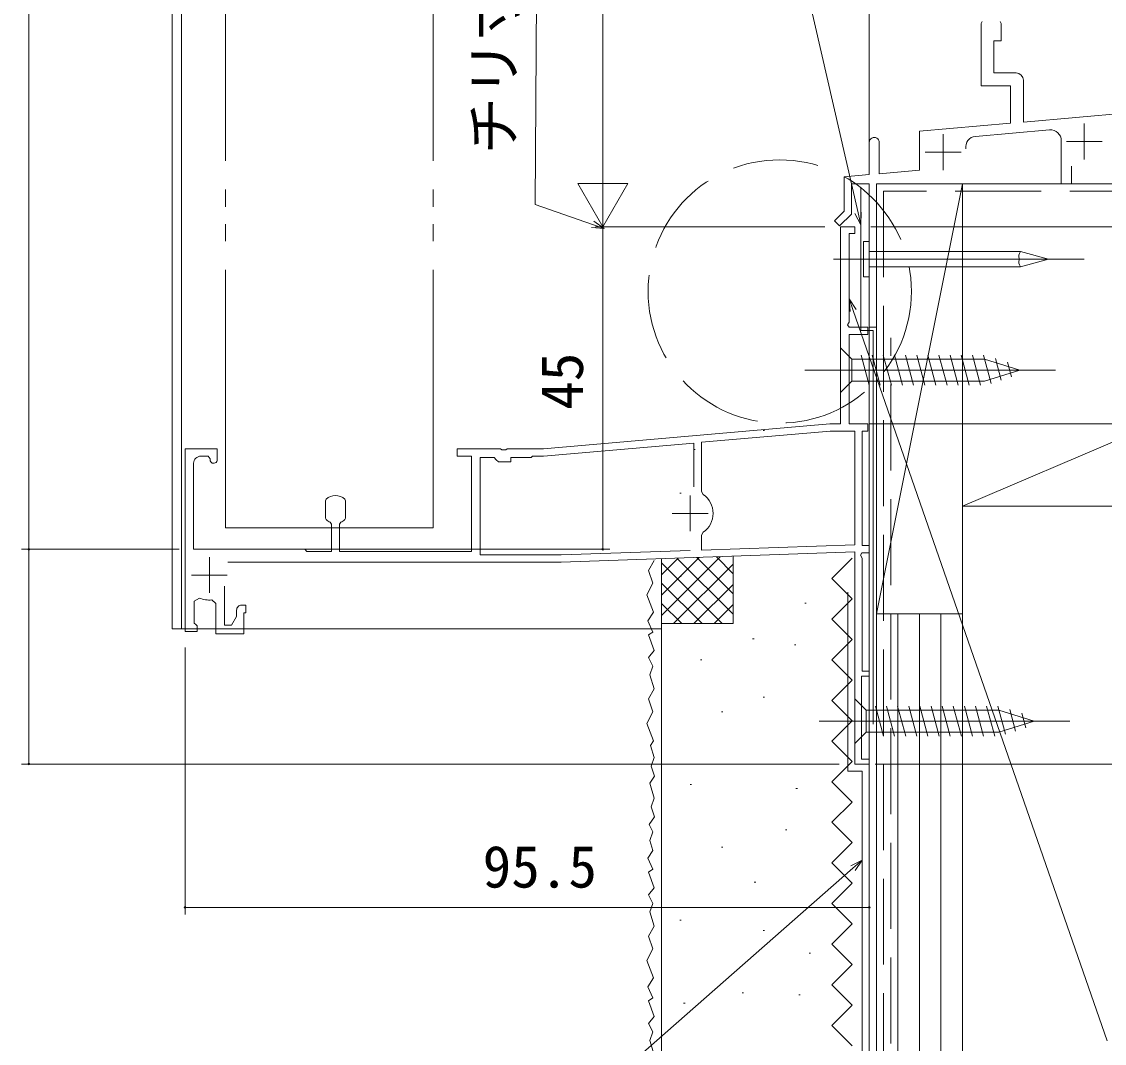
# Model space of a CAD drawing. Units: millimetres, scale not verified. Extents: x -1188 to -148, y -840 to 760.
# Drawn here: x -1075 to -923.9, y -127.3 to 15.4 of the extents above; entities that cross this region are included whole.
import ezdxf
from ezdxf.enums import TextEntityAlignment as Align

# ---------------------------------------------------------------- set-up
doc = ezdxf.new("R2010")
doc.units = ezdxf.units.MM
doc.header["$LTSCALE"] = 4
for name, pattern in [('CHAIN2', [12, 9, -1, 1, -1]), ('DASHED3', [4, 3, -1]), ('DOUBLE_CHAIN2', [12.8, 9, -1, 0.6, -0.6, 0.6, -1])]:
    doc.linetypes.add(name, pattern=pattern)
for name, color, linetype, lineweight in [('0-3_YKK_D', 6, 'Continuous', 9), ('0-4_YKK_11', 7, 'Continuous', 9), ('0-5_YKK_12', 2, 'Continuous', 9), ('0-6_YSS_K', 3, 'Continuous', 9), ('0-7_YKK_13', 4, 'Continuous', 9)]:
    doc.layers.add(name, color=color, linetype=linetype, lineweight=lineweight)
doc.styles.add('ＭＳ ゴシック', font='')
doc.styles.get('ＭＳ ゴシック').set_extended_font_data('MS Gothic')

msp = doc.modelspace()

# ---------------------------------------------------------------- linework, layer by layer
at = {"layer": '0-3_YKK_D'}
for p, q in [((-993.896, 278.697), (-993.896, -6.304)), ((-1073.995, 254.697), (-1073.995, -58.304)), ((-958.263, -11.345), (-970.296, 41.24)), ((-1003.305, -10.179), (-1003.056, 28.36)), ((-993.896, -13.304), (-993.896, -1.179)), ((-990.396, -7.242), (-997.396, -7.242)), ((-993.896, -13.304), (-997.396, -7.242)), ((-993.896, -13.304), (-990.396, -7.242)), ((-995.309, -12.944), (-1003.305, -10.179)), ((-957.884, -13.002), (-958.707, -11.446)), ((-957.884, -13.002), (-958.263, -11.345)), ((-957.819, -11.243), (-957.884, -13.002)), ((-993.703, -13.499), (-995.458, -13.374)), ((-993.703, -13.499), (-995.309, -12.944)), ((-995.16, -12.513), (-993.703, -13.499)), ((-962.894, -13.304), (-994.896, -13.304)), ((-962.894, -13.304), (-994.896, -13.304)), ((-993.896, -58.304), (-993.896, -13.304)), ((-956.494, -13.304), (-768.695, -13.304)), ((-956.494, -13.304), (-768.695, -13.304)), ((-959.494, -23.352), (-958.936, -24.957)), ((-959.494, -23.352), (-958.506, -24.808)), ((-959.366, -25.107), (-959.494, -23.352)), ((-958.936, -24.957), (-923.483, -126.942)), ((-956.694, -40.8), (-768.695, -40.8)), ((-954.694, -40.8), (-768.695, -40.8)), ((-1052.997, -58.304), (-1074.995, -58.304)), ((-1052.997, -58.304), (-1074.995, -58.304)), ((-1073.995, -88.304), (-1073.995, -58.304)), ((-1047.997, -58.304), (-992.896, -58.304)), ((-1052.197, -72.008), (-1052.197, -109.304)), ((-960.895, -88.304), (-1074.995, -88.304)), ((-955.895, -88.304), (-768.695, -88.304)), ((-956.695, -90.404), (-956.695, -109.304)), ((-959.274, -102.489), (-957.696, -101.709)), ((-957.696, -101.709), (-958.973, -102.831)), ((-957.696, -101.709), (-958.673, -103.173)), ((-958.973, -102.831), (-998.505, -137.532)), ((-1052.197, -108.304), (-956.695, -108.304))]:
    msp.add_line(p, q, dxfattribs=at)
for centre, start, end in [((-1073.995, -58.304), 90, 270), ((-1073.995, -58.304), 90, 270), ((-1073.995, -58.304), 270, 90), ((-1073.995, -58.304), 270, 90), ((-993.896, -58.304), 90, 270), ((-993.896, -58.304), 270, 90), ((-1073.995, -88.304), 90, 270), ((-1073.995, -88.304), 270, 90), ((-1052.197, -108.304), 0, 180), ((-1052.197, -108.304), 180, 0), ((-956.695, -108.304), 0, 180), ((-956.695, -108.304), 180, 0)]:
    msp.add_arc(centre, 0.106, start, end, dxfattribs=at)
at = {"layer": '0-4_YKK_11'}
for p, q in [((-941.095, 15.102), (-940.945, 15.361)), ((-938.445, 15.361), (-938.295, 15.102)), ((-941.095, 6.396), (-941.095, 15.102)), ((-938.295, 15.102), (-938.295, 12.696)), ((-939.295, 12.696), (-939.295, 8.196)), ((-938.295, 12.696), (-939.295, 12.696)), ((-939.295, 8.196), (-936.195, 8.196)), ((-936.995, 6.396), (-941.095, 6.396)), ((-936.995, 1.17), (-936.995, 6.396)), ((-935.195, 7.196), (-935.195, 1.328)), ((-935.195, 1.328), (-908.496, 3.664)), ((-949.695, 0.059), (-936.995, 1.17)), ((-949.695, -5.385), (-949.695, 0.059)), ((-931.526, 0.244), (-941.879, -0.662)), ((-956.695, -5.998), (-956.695, -1.504)), ((-955.295, -1.504), (-955.295, -5.875)), ((-929.895, -7.304), (-929.895, -1.251)), ((-960.195, -6.304), (-956.695, -5.998)), ((-955.295, -5.875), (-949.695, -5.385)), ((-928.495, -4.832), (-928.495, -7.304)), ((-960.195, -11.096), (-960.195, -6.304)), ((-959.195, -7.304), (-959.195, -11.51)), ((-956.695, -7.304), (-959.195, -7.304)), ((-956.695, -27.304), (-956.695, -7.304)), ((-955.695, -7.304), (-955.695, -27.304)), ((-948.595, -7.304), (-955.695, -7.304)), ((-928.495, -7.304), (-929.895, -7.304)), ((-961.549, -12.45), (-960.195, -11.096)), ((-959.195, -11.51), (-960.842, -13.157)), ((-960.842, -13.157), (-961.549, -12.45)), ((-960.694, -13.304), (-960.694, -40.8)), ((-958.694, -13.304), (-960.694, -13.304)), ((-958.694, -14.204), (-958.694, -13.304)), ((-959.494, -14.204), (-958.694, -14.204)), ((-959.494, -26.577), (-959.494, -14.204)), ((-959.718, -26.964), (-959.494, -26.577)), ((-959.521, -27.304), (-959.718, -26.964)), ((-956.894, -27.304), (-959.521, -27.304)), ((-959.494, -28.304), (-956.894, -28.304)), ((-959.494, -40.8), (-959.494, -28.304)), ((-956.894, -28.304), (-956.894, -27.304)), ((-955.695, -27.304), (-956.695, -27.304)), ((-962.195, -40.804), (-1002.152, -44.3)), ((-980.097, -43.374), (-962.151, -41.804)), ((-960.694, -40.8), (-962.108, -40.8)), ((-962.064, -41.8), (-958.695, -41.8)), ((-956.894, -40.8), (-959.494, -40.8)), ((-958.695, -41.8), (-958.695, -57.671)), ((-957.695, -41.8), (-956.894, -41.8)), ((-957.695, -57.804), (-957.695, -41.8)), ((-956.894, -41.8), (-956.894, -40.8)), ((-1002.152, -45.304), (-981.197, -43.47)), ((-981.197, -43.47), (-981.197, -49.6)), ((-980.097, -50.254), (-980.097, -43.374)), ((-1052.197, -44.304), (-1052.197, -69.808)), ((-1047.697, -44.304), (-1052.197, -44.304)), ((-1049.997, -45.304), (-1048.971, -45.304)), ((-1048.971, -45.304), (-1048.681, -45.679)), ((-1047.697, -45.804), (-1047.697, -44.304)), ((-1014.197, -44.304), (-1014.197, -45.304)), ((-1008.154, -44.304), (-1014.197, -44.304)), ((-1014.197, -45.304), (-1012.197, -45.304)), ((-1012.197, -45.304), (-1012.197, -58.604)), ((-1007.97, -44.424), (-1008.154, -44.304)), ((-1007.42, -44.424), (-1007.97, -44.424)), ((-1007.237, -44.304), (-1007.42, -44.424)), ((-1002.239, -44.304), (-1007.237, -44.304)), ((-1003.895, -45.504), (-1003.695, -45.304)), ((-1003.695, -45.304), (-1002.152, -45.304)), ((-1050.997, -58.304), (-1050.997, -46.304)), ((-1010.997, -45.504), (-1009.048, -45.504)), ((-1010.997, -59.104), (-1010.997, -45.504)), ((-1009.048, -45.504), (-1008.748, -45.804)), ((-1008.748, -45.804), (-1008.448, -46.104)), ((-1008.448, -46.104), (-1006.747, -46.104)), ((-1006.747, -45.504), (-1003.895, -45.504)), ((-1006.747, -46.104), (-1006.747, -45.504)), ((-1032.503, -51.324), (-1032.597, -51.542)), ((-1029.797, -51.542), (-1029.89, -51.324)), ((-979.88, -50.665), (-980.097, -50.254)), ((-1032.597, -51.542), (-1032.597, -53.946)), ((-1029.797, -53.946), (-1029.797, -51.542)), ((-1032.597, -53.946), (-1032.503, -54.164)), ((-1029.89, -54.164), (-1029.797, -53.946)), ((-1031.931, -54.536), (-1031.747, -54.813)), ((-1031.747, -54.813), (-1031.747, -58.604)), ((-1030.647, -54.813), (-1030.463, -54.536)), ((-1030.647, -58.604), (-1030.647, -54.813)), ((-980.097, -56.346), (-979.88, -55.935)), ((-980.097, -58.419), (-980.097, -56.346)), ((-1035.495, -58.304), (-1050.997, -58.304)), ((-1035.195, -58.604), (-1035.495, -58.304)), ((-1031.747, -58.604), (-1035.195, -58.604)), ((-1012.197, -58.604), (-1030.647, -58.604)), ((-981.679, -58.474), (-999.696, -59.103)), ((-999.679, -60.103), (-958.695, -58.672)), ((-958.695, -57.671), (-980.097, -58.419)), ((-958.695, -58.672), (-958.695, -88.304)), ((-957.918, -59.144), (-957.722, -58.804)), ((-957.722, -58.804), (-956.695, -58.804)), ((-956.695, -57.804), (-957.695, -57.804)), ((-956.695, -58.804), (-956.695, -57.804)), ((-1046.232, -60.104), (-999.714, -60.104)), ((-999.731, -59.104), (-1010.997, -59.104)), ((-957.695, -59.531), (-957.918, -59.144)), ((-957.695, -75.304), (-957.695, -59.531)), ((-1046.697, -68.908), (-1046.697, -63.454)), ((-1050.897, -65.57), (-1050.197, -65.112)), ((-1050.897, -68.608), (-1050.897, -65.57)), ((-1048.447, -65.386), (-1047.897, -65.884)), ((-1047.897, -65.884), (-1047.897, -70.108)), ((-1043.697, -66.104), (-1044.297, -66.104)), ((-1043.697, -67.204), (-1043.697, -66.104)), ((-1044.997, -67.696), (-1045.697, -68.908)), ((-1044.997, -66.804), (-1044.997, -67.696)), ((-1043.997, -67.204), (-1043.697, -67.204)), ((-1043.997, -70.108), (-1043.997, -67.204)), ((-1050.697, -68.808), (-1050.897, -68.608)), ((-1050.497, -69.008), (-1050.697, -68.808)), ((-1050.497, -69.808), (-1050.497, -69.008)), ((-1045.697, -68.908), (-1046.697, -68.908)), ((-1052.197, -69.808), (-1050.497, -69.808)), ((-1047.897, -70.108), (-1043.997, -70.108)), ((-956.695, -75.304), (-957.695, -75.304)), ((-956.695, -76.004), (-956.695, -75.304)), ((-957.795, -76.004), (-956.695, -76.004)), ((-957.795, -87.604), (-957.795, -76.004)), ((-956.695, -87.604), (-957.795, -87.604)), ((-956.695, -88.304), (-956.695, -87.604)), ((-958.695, -88.304), (-956.695, -88.304))]:
    msp.add_line(p, q, dxfattribs=at)
at = {"layer": '0-4_YKK_11', "color": 2}
for p, q in [((-926.695, 1.132), (-926.695, -3.868)), ((-946.395, -0.364), (-946.395, -5.364)), ((-929.195, -1.368), (-924.195, -1.368)), ((-948.895, -2.864), (-943.895, -2.864)), ((-981.697, -50.8), (-981.697, -55.8)), ((-984.197, -53.3), (-979.197, -53.3)), ((-1048.797, -59.404), (-1048.797, -64.404)), ((-1051.297, -61.904), (-1046.297, -61.904))]:
    msp.add_line(p, q, dxfattribs=at)
at = {"layer": '0-4_YKK_11'}
for centre, radius, start, end in [((-936.195, 7.196), 1, 0.00011, 89.99997), ((-931.395, -1.251), 1.5, 0.00005, 95), ((-955.995, -1.504), 0.7, 0, 180.00002), ((-941.748, -2.156), 1.5, 95, 188.6488), ((-962.108, -41.8), 1, 89.99997, 94.99995), ((-962.064, -42.8), 1, 89.99997, 94.99995), ((-1049.997, -46.304), 1, 89.99997, 180.00002), ((-1002.239, -43.304), 1, 270, 274.99997), ((-1048.197, -45.804), 0.5, 165.51942, 0), ((-1031.197, -52.704), 1.9, 46.56747, 133.43246), ((-981.697, -53.3), 3.2, 304.58075, 55.41922), ((-1031.197, -52.784), 1.9, 226.5675, 247.27087), ((-1031.197, -52.784), 1.9, 292.72722, 313.43248), ((-999.731, -58.104), 1, 270, 272.00002), ((-999.714, -59.104), 1, 270, 272.00002), ((-1048.797, -61.904), 3.5, 246.42186, 275.73914), ((-1044.297, -66.804), 0.7, 89.99997, 180.00002)]:
    msp.add_arc(centre, radius, start, end, dxfattribs=at)
at = {"layer": '0-5_YKK_12'}
for p, q in [((-1053.997, -69.394), (-1053.997, 143.696)), ((-1052.697, -69.394), (-1052.697, 143.696)), ((-956.695, -5.682), (-956.695, 143.696)), ((-985.695, -69.394), (-1053.997, -69.394)), ((-958.697, -71.248), (-958.697, -88.294)), ((-958.697, -88.294), (-956.697, -88.294))]:
    msp.add_line(p, q, dxfattribs=at)
at = {"layer": '0-5_YKK_12', "linetype": 'DOUBLE_CHAIN2'}
for p, q in [((-1046.547, -55.294), (-1046.547, 143.696)), ((-1017.547, -55.294), (-1017.547, 143.696)), ((-1046.547, -55.294), (-1017.547, -55.294))]:
    msp.add_line(p, q, dxfattribs=at)
at = {"layer": '0-5_YKK_12', "linetype": 'DASHED3'}
msp.add_circle((-969.195, -22.309), 18.374, dxfattribs=at)
at = {"layer": '0-6_YSS_K'}
for p, q in [((-955.695, -7.304), (-955.695, -67.304)), ((-943.695, -7.304), (-955.695, -67.304)), ((-943.695, -7.304), (-955.695, -7.304)), ((-943.695, -52.304), (-838.695, -7.304)), ((-838.695, -7.304), (-943.695, -7.304)), ((-956.695, -207.434), (-956.695, -27.004)), ((-956.138, -27.749), (-956.138, -82.749)), ((-971.529, -41.742), (-971.329, -41.742)), ((-981.184, -44.391), (-980.984, -44.391)), ((-983.159, -50.465), (-982.959, -50.465)), ((-943.695, -52.297), (-943.695, -207.304)), ((-943.695, -52.304), (-838.695, -52.304)), ((-986.712, -59.862), (-987.506, -61.251)), ((-985.695, -67.548), (-977.511, -59.364)), ((-985.695, -64.719), (-980.442, -59.466)), ((-985.695, -61.891), (-983.373, -59.569)), ((-985.695, -97.757), (-985.695, -59.65)), ((-985.695, -60.205), (-977.21, -68.69)), ((-984.009, -68.69), (-975.695, -60.376)), ((-983.499, -59.573), (-975.695, -67.376)), ((-980.766, -59.478), (-975.695, -64.548)), ((-978.033, -59.382), (-975.695, -61.719)), ((-961.924, -62.384), (-959.086, -59.546)), ((-987.506, -61.251), (-986.911, -63.037)), ((-986.911, -63.037), (-987.726, -64.668)), ((-985.695, -63.033), (-980.038, -68.69)), ((-983.159, -62.095), (-982.959, -62.095)), ((-981.181, -68.69), (-975.695, -63.205)), ((-961.924, -62.384), (-959.086, -65.221)), ((-987.726, -64.668), (-986.791, -67.094)), ((-959.696, -89.304), (-959.696, -64.304)), ((-985.695, -65.862), (-982.867, -68.69)), ((-978.352, -68.69), (-975.695, -66.033)), ((-965.687, -65.852), (-965.487, -65.852)), ((-961.924, -68.058), (-959.086, -65.221)), ((-986.791, -67.094), (-987.603, -68.31)), ((-955.695, -207.304), (-955.695, -67.304)), ((-955.695, -67.304), (-943.695, -67.304)), ((-955.695, -67.304), (-943.695, -67.304)), ((-952.695, -207.304), (-952.695, -67.304)), ((-949.695, -207.304), (-949.695, -67.304)), ((-946.695, -207.304), (-946.695, -67.304)), ((-943.695, -67.304), (-943.695, -207.304)), ((-987.603, -68.31), (-986.911, -69.867)), ((-985.695, -207.304), (-985.695, -68.69)), ((-961.924, -68.058), (-959.086, -70.896)), ((-986.911, -69.867), (-987.506, -70.264)), ((-987.506, -70.264), (-986.712, -72.448)), ((-972.983, -70.818), (-972.783, -70.818)), ((-961.924, -73.733), (-959.086, -70.896)), ((-986.712, -72.448), (-987.506, -73.44)), ((-967.141, -71.667), (-966.941, -71.667)), ((-987.506, -73.44), (-986.911, -74.631)), ((-980.252, -73.726), (-980.052, -73.726)), ((-961.924, -73.733), (-959.087, -76.57)), ((-986.911, -74.631), (-987.308, -75.822)), ((-987.308, -75.822), (-986.712, -77.807)), ((-961.924, -79.408), (-959.087, -76.57)), ((-986.712, -77.807), (-987.506, -79.196)), ((-987.506, -79.196), (-986.911, -80.983)), ((-971.502, -78.936), (-971.302, -78.936)), ((-961.924, -79.408), (-959.087, -82.245)), ((-986.911, -80.983), (-987.726, -82.613)), ((-977.344, -80.995), (-977.144, -80.995)), ((-987.726, -82.613), (-986.791, -85.039)), ((-961.924, -85.082), (-959.087, -82.245)), ((-986.791, -85.039), (-987.231, -85.698)), ((-987.231, -85.698), (-986.72, -87.402)), ((-961.924, -85.082), (-959.087, -87.92)), ((-986.72, -87.402), (-987.117, -88.593)), ((-987.117, -88.593), (-986.693, -90.004)), ((-961.924, -90.757), (-959.087, -87.92)), ((-959.696, -89.304), (-957.696, -89.304)), ((-957.696, -89.304), (-957.696, -139.304)), ((-981.706, -91.172), (-981.506, -91.172)), ((-966.936, -91.686), (-966.736, -91.686)), ((-961.924, -90.757), (-959.087, -93.595)), ((-986.72, -93.077), (-987.117, -94.268)), ((-961.924, -96.432), (-959.087, -93.595)), ((-987.117, -94.268), (-986.693, -95.679)), ((-986.693, -95.679), (-987.412, -96.756)), ((-961.924, -96.432), (-959.087, -99.269)), ((-987.412, -96.756), (-986.911, -97.758)), ((-986.911, -97.758), (-987.308, -98.949)), ((-968.39, -97.501), (-968.19, -97.501)), ((-987.308, -98.949), (-986.885, -100.36)), ((-961.924, -102.107), (-959.087, -99.269)), ((-986.885, -100.36), (-987.603, -101.437)), ((-977.344, -99.895), (-977.144, -99.895)), ((-987.603, -101.437), (-986.911, -102.994)), ((-961.924, -102.107), (-959.087, -104.944)), ((-986.911, -102.994), (-987.506, -103.391)), ((-987.506, -103.391), (-986.712, -105.574)), ((-986.712, -105.574), (-987.506, -106.567)), ((-972.752, -104.771), (-972.552, -104.771)), ((-961.924, -107.781), (-959.087, -104.944)), ((-987.506, -106.567), (-986.911, -107.758)), ((-986.911, -107.758), (-987.308, -108.949)), ((-961.924, -107.781), (-959.087, -110.619)), ((-987.308, -108.949), (-986.712, -110.934)), ((-983.159, -110.072), (-982.959, -110.072)), ((-986.712, -110.934), (-987.506, -112.323)), ((-971.529, -111.526), (-971.329, -111.526)), ((-961.924, -113.456), (-959.087, -110.619)), ((-987.506, -112.323), (-986.911, -114.11)), ((-986.911, -114.11), (-987.726, -115.74)), ((-965.088, -114.685), (-964.888, -114.685)), ((-961.924, -113.456), (-959.087, -116.293)), ((-987.726, -115.74), (-986.792, -118.166)), ((-961.924, -119.131), (-959.087, -116.293)), ((-986.792, -118.166), (-987.603, -119.383)), ((-961.924, -119.131), (-959.087, -121.968)), ((-987.603, -119.383), (-986.911, -120.939)), ((-974.437, -120.248), (-974.237, -120.248)), ((-966.542, -120.5), (-966.342, -120.5)), ((-986.911, -120.939), (-987.506, -121.336)), ((-987.506, -121.336), (-986.712, -123.52)), ((-982.613, -121.702), (-982.413, -121.702)), ((-961.924, -124.805), (-959.087, -121.968)), ((-986.712, -123.52), (-987.506, -124.512)), ((-987.506, -124.512), (-986.911, -125.703)), ((-961.924, -124.805), (-959.087, -127.643)), ((-986.911, -125.703), (-987.308, -126.894)), ((-987.308, -126.894), (-986.712, -128.879))]:
    msp.add_line(p, q, dxfattribs=at)
at = {"layer": '0-6_YSS_K', "linetype": 'DASHED3'}
for p, q in [((-954.695, -8.304), (-954.695, -207.304)), ((-884.695, -8.304), (-954.695, -8.304)), ((-953.695, -207.304), (-953.695, -28.804))]:
    msp.add_line(p, q, dxfattribs=at)
at = {"layer": '0-6_YSS_K'}
for points in [[(-943.695, -67.304), (-943.695, -7.304), (-943.695, -52.304)], [(-957.884, -7.748), (-957.884, -27.749), (-956.138, -27.749)], [(-975.695, -59.301), (-975.695, -68.69), (-985.695, -68.69)], [(-986.693, -90.004), (-987.347, -90.985), (-986.72, -93.077)]]:
    msp.add_lwpolyline(points, dxfattribs=at)
at = {"layer": '0-7_YKK_13'}
for p, q in [((-957.518, -15.336), (-956.695, -15.336)), ((-957.518, -20.271), (-957.518, -15.336)), ((-956.695, -15.336), (-956.695, -20.271)), ((-935.614, -16.754), (-956.695, -16.754)), ((-931.695, -17.804), (-935.614, -18.854)), ((-956.695, -18.854), (-935.614, -18.854)), ((-957.518, -20.271), (-956.695, -20.271)), ((-960.694, -30.204), (-959.144, -31.754)), ((-960.694, -30.204), (-960.694, -36.404)), ((-956.718, -35.404), (-957.843, -31.204)), ((-955.165, -35.404), (-956.29, -31.204)), ((-953.612, -35.404), (-954.737, -31.204)), ((-952.059, -35.404), (-953.185, -31.204)), ((-950.506, -35.404), (-951.632, -31.204)), ((-948.953, -35.404), (-950.079, -31.204)), ((-947.4, -35.404), (-948.526, -31.204)), ((-945.847, -35.404), (-946.973, -31.204)), ((-944.295, -35.404), (-945.42, -31.204)), ((-942.742, -35.404), (-943.867, -31.204)), ((-941.189, -35.404), (-942.314, -31.204)), ((-939.705, -35.145), (-940.761, -31.204)), ((-938.273, -34.694), (-939.087, -31.657)), ((-959.144, -31.754), (-959.144, -34.854)), ((-940.61, -31.754), (-959.144, -31.754)), ((-935.694, -33.304), (-940.61, -31.754)), ((-936.841, -34.242), (-937.391, -32.192)), ((-935.694, -33.304), (-940.61, -34.854)), ((-960.694, -36.404), (-959.144, -34.854)), ((-959.144, -34.854), (-940.61, -34.854)), ((-958.697, -79.204), (-958.697, -85.404)), ((-958.697, -79.204), (-957.147, -80.754)), ((-957.147, -80.754), (-957.147, -83.854)), ((-938.613, -80.754), (-957.147, -80.754)), ((-954.72, -84.404), (-955.846, -80.204)), ((-953.167, -84.404), (-954.293, -80.204)), ((-951.614, -84.404), (-952.74, -80.204)), ((-950.061, -84.404), (-951.187, -80.204)), ((-948.509, -84.404), (-949.634, -80.204)), ((-946.956, -84.404), (-948.081, -80.204)), ((-945.403, -84.404), (-946.528, -80.204)), ((-943.85, -84.404), (-944.975, -80.204)), ((-942.297, -84.404), (-943.422, -80.204)), ((-940.744, -84.404), (-941.869, -80.204)), ((-939.191, -84.404), (-940.316, -80.204)), ((-937.707, -84.145), (-938.764, -80.204)), ((-933.697, -82.304), (-938.613, -80.754)), ((-936.276, -83.694), (-937.089, -80.657)), ((-934.844, -83.242), (-935.393, -81.192)), ((-933.697, -82.304), (-938.613, -83.854)), ((-958.697, -85.404), (-957.147, -83.854)), ((-957.147, -83.854), (-938.613, -83.854))]:
    msp.add_line(p, q, dxfattribs=at)
at = {"layer": '0-7_YKK_13', "linetype": 'CHAIN2'}
for p, q in [((-961.695, -17.804), (-926.695, -17.804)), ((-965.694, -33.304), (-930.694, -33.304)), ((-963.697, -82.304), (-928.697, -82.304))]:
    msp.add_line(p, q, dxfattribs=at)
at = {"layer": '0-7_YKK_13'}
msp.add_lwpolyline([(-935.752, -17.804), (-931.695, -17.804), (-935.614, -16.754)], dxfattribs=at)
for centre, start, end in [((-934.784, -17.397), 142.21414, 202.78584), ((-934.784, -18.21), 157.21414, 217.78584)]:
    msp.add_arc(centre, 1.05, start, end, dxfattribs=at)

# ---------------------------------------------------------------- texts
at = {"layer": '0-3_YKK_D', "color": 4, "style": 'ＭＳ ゴシック'}
for s, rotation, p in [('チリ寸法0～5', 89.629, (-1004.505, -3.191)), ('45', 90, (-994.896, -38.837))]:
    msp.add_text(s, height=5.865, rotation=rotation, dxfattribs=at).set_placement(p, align=Align.BOTTOM_LEFT)
msp.add_text('95.5', height=5.865, dxfattribs=at).set_placement((-1010.659, -107.304), align=Align.BOTTOM_LEFT)

doc.saveas('drawing.dxf')
